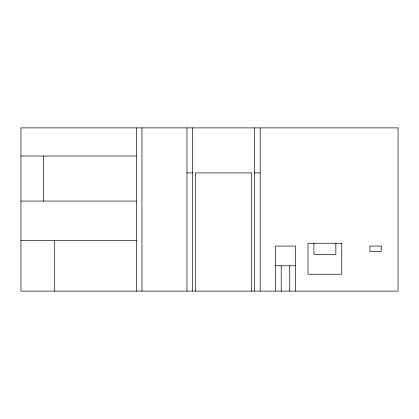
<?xml version="1.0" encoding="UTF-8"?>
<svg xmlns="http://www.w3.org/2000/svg" width="419" height="419" viewBox="0 0 419 419"><rect width="100%" height="100%" fill="white"/><g stroke="black" fill="none" stroke-linecap="round" stroke-linejoin="round"><path stroke-width="0.63" d="M20.95 156.03L136.332 156.03M186.984 172.916L192.614 172.916M254.527 172.916L260.157 172.916M20.95 201.057L136.332 201.057M20.95 240.454L136.332 240.454M275.576 265.782L295.39 265.782M335.855 243.271L335.855 254.527L313.904 254.527L313.904 243.271M295.39 291.111L295.39 246.084L275.576 246.084L275.576 291.111M289.759 265.782L289.759 291.111M281.207 265.782L281.207 291.111M260.157 127.889L260.157 291.111M254.527 127.889L254.527 291.111M251.714 291.111L251.714 172.916L195.427 172.916L195.427 291.111M192.614 127.889L192.614 291.111M186.984 127.889L186.984 291.111M141.957 127.889L141.957 291.111M136.332 127.889L136.332 291.111M54.721 240.454L54.721 291.111M43.466 156.03L43.466 201.057M398.05 127.889L20.95 127.889L20.95 291.111L398.05 291.111L398.05 127.889M341.768 243.271L307.996 243.271L307.996 274.225L341.768 274.225L341.768 243.271M381.164 246.084L369.909 246.084L369.909 251.714L381.164 251.714L381.164 246.084"/></g></svg>
